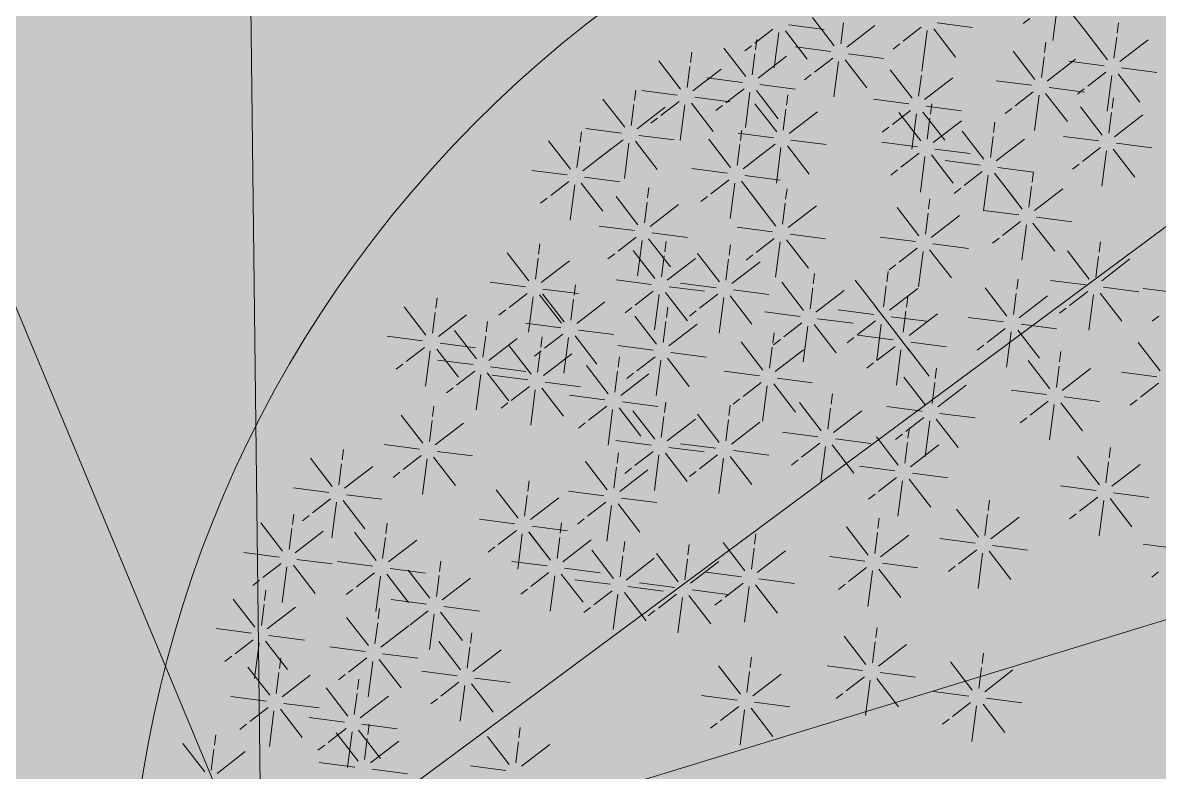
# Model space of a CAD drawing. Header units: metres. Extents: x -2858 to 512, y -1995 to 1252.
# Drawn here: x -521.929 to -520.308, y 420.931 to 422 of the extents above; entities that cross this region are included whole.
import ezdxf
from ezdxf.lldxf.tags import DXFTag

# ---------------------------------------------------------------- set-up
doc = ezdxf.new("R2010")
doc.units = ezdxf.units.M
doc.layers.add('Calque commun', color=7, linetype='Continuous')
doc.layers.add('Calque5', color=7, linetype='Continuous')
tags = doc.linetypes.add('HIDDEN2', pattern=[0.1875, 0.125, -0.0625]).pattern_tags.tags
tags[6:7] = [DXFTag(74, 4), DXFTag(75, 0), DXFTag(340, '0'), DXFTag(46, 1.0), DXFTag(50, 0.0), DXFTag(44, 0.0), DXFTag(45, 0.0)]
tags[4:5] = [DXFTag(74, 4), DXFTag(75, 0), DXFTag(340, '0'), DXFTag(46, 1.0), DXFTag(50, 0.0), DXFTag(44, 0.0), DXFTag(45, 0.0)]
tags = doc.linetypes.add('HIDDENX2', pattern=[0.75, 0.5, -0.25]).pattern_tags.tags
tags[6:7] = [DXFTag(74, 4), DXFTag(75, 0), DXFTag(340, '0'), DXFTag(46, 1.0), DXFTag(50, 0.0), DXFTag(44, 0.0), DXFTag(45, 0.0)]
tags[4:5] = [DXFTag(74, 4), DXFTag(75, 0), DXFTag(340, '0'), DXFTag(46, 1.0), DXFTag(50, 0.0), DXFTag(44, 0.0), DXFTag(45, 0.0)]

# ---------------------------------------------------------------- blocks, each defined once
blk = doc.blocks.new('geometrebondepartleger')
at = {"layer": 'Calque5', "color": 30, "linetype": 'Continuous', "lineweight": 9, "true_color": 0xff7f00}
blk.add_trace([(60.0219, 76.4824, 79), (130.1549, 64.2531, 79), (60.015, 76.443, 79), (130.1481, 64.2137, 79)], dxfattribs=at)
blk = doc.blocks.new('_13')
at = {"layer": 'Calque commun', "color": 82, "linetype": 'Continuous', "lineweight": 9}
for p, q in [((-0.4545, -0.5591, 2398.4041), (-0.4185, -0.6116, 2398.4041)), ((-0.4003, -0.5579, 2398.4041), (-0.3854, -0.5607, 2398.4041)), ((-0.0635, -0.5838, 2398.4041), (-0.0275, -0.6362, 2398.4041)), ((-0.0041, -0.5712, 2398.4041), (-0.0157, -0.6337, 2398.4041)), ((-0.0056, -0.6403, 2398.4041), (0.0469, -0.6042, 2398.4041)), ((-0.4283, -0.6469, 2398.4041), (-0.4399, -0.7094, 2398.4041)), ((-0.0966, -0.6347, 2398.4041), (-0.0341, -0.6463, 2398.4041)), ((-0.4876, -0.6594, 2398.4041), (-0.4517, -0.7119, 2398.4041)), ((-0.0626, -0.6794, 2398.4041), (-0.0316, -0.6581, 2398.4041)), ((-0.0215, -0.6647, 2398.4041), (-0.0331, -0.7272, 2398.4041)), ((-0.0097, -0.6622, 2398.4041), (0.0263, -0.7146, 2398.4041)), ((-0.0031, -0.6521, 2398.4041), (0.0371, -0.6596, 2398.4041)), ((0.0446, -0.6609, 2398.4041), (0.0594, -0.6637, 2398.4041)), ((-0.4298, -0.7159, 2398.4041), (-0.3773, -0.6799, 2398.4041)), ((-0.084, -0.6941, 2398.4041), (-0.0687, -0.6836, 2398.4041)), ((-0.5208, -0.7103, 2398.4041), (-0.4582, -0.722, 2398.4041)), ((-0.4273, -0.7277, 2398.4041), (-0.3871, -0.7352, 2398.4041)), ((-0.4868, -0.7551, 2398.4041), (-0.4557, -0.7337, 2398.4041)), ((-0.4456, -0.7403, 2398.4041), (-0.4573, -0.8028, 2398.4041)), ((-0.4338, -0.7378, 2398.4041), (-0.3979, -0.7903, 2398.4041)), ((-0.3796, -0.7366, 2398.4041), (-0.3648, -0.7394, 2398.4041)), ((-0.2145, -0.7449, 2398.4041), (-0.2261, -0.8074, 2398.4041)), ((0.0882, -0.7429, 2398.4041), (0.0765, -0.8055, 2398.4041)), ((-0.5081, -0.7697, 2398.4041), (-0.4929, -0.7592, 2398.4041)), ((-0.2739, -0.7575, 2398.4041), (-0.2379, -0.8099, 2398.4041)), ((0.0288, -0.7555, 2398.4041), (0.0648, -0.808, 2398.4041)), ((-0.6507, -0.7824, 2398.4041), (-0.6105, -0.7899, 2398.4041)), ((-0.216, -0.814, 2398.4041), (-0.1635, -0.778, 2398.4041)), ((0.0866, -0.812, 2398.4041), (0.1392, -0.776, 2398.4041)), ((-0.6691, -0.795, 2398.4041), (-0.6807, -0.8576, 2398.4041)), ((-0.6573, -0.7925, 2398.4041), (-0.6213, -0.845, 2398.4041)), ((-0.6031, -0.7913, 2398.4041), (-0.5882, -0.7941, 2398.4041)), ((-0.307, -0.8084, 2398.4041), (-0.2445, -0.82, 2398.4041)), ((-0.0043, -0.8064, 2398.4041), (0.0582, -0.8181, 2398.4041)), ((-0.4969, -0.8267, 2398.4041), (-0.5085, -0.8892, 2398.4041)), ((-0.2135, -0.8258, 2398.4041), (-0.1733, -0.8333, 2398.4041)), ((0.0296, -0.8512, 2398.4041), (0.0607, -0.8298, 2398.4041)), ((0.0891, -0.8238, 2398.4041), (0.1294, -0.8313, 2398.4041)), ((-0.5562, -0.8393, 2398.4041), (-0.5203, -0.8917, 2398.4041)), ((-0.273, -0.8531, 2398.4041), (-0.242, -0.8318, 2398.4041)), ((-0.2319, -0.8384, 2398.4041), (-0.2435, -0.9009, 2398.4041)), ((-0.2201, -0.8359, 2398.4041), (-0.1841, -0.8883, 2398.4041)), ((-0.1659, -0.8346, 2398.4041), (-0.151, -0.8374, 2398.4041)), ((0.0708, -0.8364, 2398.4041), (0.0591, -0.8989, 2398.4041)), ((0.0826, -0.8339, 2398.4041), (0.1185, -0.8863, 2398.4041)), ((0.1368, -0.8327, 2398.4041), (0.1516, -0.8354, 2398.4041)), ((-0.7946, -0.8633, 2398.4041), (-0.7587, -0.9157, 2398.4041)), ((-0.7404, -0.8621, 2398.4041), (-0.7256, -0.8648, 2398.4041)), ((-0.4984, -0.8958, 2398.4041), (-0.4459, -0.8597, 2398.4041)), ((-0.2944, -0.8678, 2398.4041), (-0.2791, -0.8573, 2398.4041)), ((-0.0597, -0.87, 2398.4041), (-0.0713, -0.9325, 2398.4041)), ((0.0082, -0.8658, 2398.4041), (0.0235, -0.8553, 2398.4041)), ((-0.5894, -0.8902, 2398.4041), (-0.5268, -0.9018, 2398.4041)), ((-0.1191, -0.8826, 2398.4041), (-0.0831, -0.935, 2398.4041)), ((0.2176, -0.8869, 2398.4041), (0.2535, -0.9394, 2398.4041)), ((0.2769, -0.8744, 2398.4041), (0.2653, -0.9369, 2398.4041)), ((-0.6895, -0.9049, 2398.4041), (-0.7011, -0.9674, 2398.4041)), ((-0.4959, -0.9075, 2398.4041), (-0.4557, -0.915, 2398.4041)), ((-0.0612, -0.9391, 2398.4041), (-0.0087, -0.9031, 2398.4041)), ((0.2754, -0.9435, 2398.4041), (0.3279, -0.9074, 2398.4041)), ((-0.7489, -0.9174, 2398.4041), (-0.7129, -0.9699, 2398.4041)), ((-0.5554, -0.9349, 2398.4041), (-0.5244, -0.9136, 2398.4041)), ((-0.5143, -0.9201, 2398.4041), (-0.5259, -0.9827, 2398.4041)), ((-0.5025, -0.9176, 2398.4041), (-0.4665, -0.9701, 2398.4041)), ((-0.4482, -0.9164, 2398.4041), (-0.4334, -0.9192, 2398.4041)), ((-0.691, -0.974, 2398.4041), (-0.6385, -0.9379, 2398.4041)), ((-0.5768, -0.9496, 2398.4041), (-0.5615, -0.9391, 2398.4041)), ((-0.2746, -0.95, 2398.4041), (-0.2386, -1.0024, 2398.4041)), ((-0.2151, -0.9374, 2398.4041), (-0.2268, -0.9999, 2398.4041)), ((-0.1522, -0.9335, 2398.4041), (-0.0897, -0.9451, 2398.4041)), ((-0.0587, -0.9509, 2398.4041), (-0.0185, -0.9584, 2398.4041)), ((0.1844, -0.9378, 2398.4041), (0.247, -0.9495, 2398.4041)), ((-0.782, -0.9683, 2398.4041), (-0.7195, -0.98, 2398.4041)), ((-0.5423, -0.9703, 2398.4041), (-0.554, -1.0328, 2398.4041)), ((-0.3271, -0.9723, 2398.4041), (-0.3387, -1.0348, 2398.4041)), ((-0.2167, -1.0065, 2398.4041), (-0.1642, -0.9704, 2398.4041)), ((-0.1182, -0.9782, 2398.4041), (-0.0872, -0.9569, 2398.4041)), ((-0.0771, -0.9635, 2398.4041), (-0.0887, -1.026, 2398.4041)), ((-0.0653, -0.961, 2398.4041), (-0.0293, -1.0134, 2398.4041)), ((-0.011, -0.9597, 2398.4041), (0.0038, -0.9625, 2398.4041)), ((0.2184, -0.9826, 2398.4041), (0.2495, -0.9613, 2398.4041)), ((0.2596, -0.9678, 2398.4041), (0.2479, -1.0303, 2398.4041)), ((0.2714, -0.9653, 2398.4041), (0.3073, -1.0178, 2398.4041)), ((0.2779, -0.9552, 2398.4041), (0.3181, -0.9627, 2398.4041)), ((0.3256, -0.9641, 2398.4041), (0.3404, -0.9669, 2398.4041)), ((-0.748, -1.0131, 2398.4041), (-0.717, -0.9918, 2398.4041)), ((-0.6885, -0.9857, 2398.4041), (-0.6483, -0.9932, 2398.4041)), ((-0.6017, -0.9828, 2398.4041), (-0.5657, -1.0353, 2398.4041)), ((-0.3865, -0.9849, 2398.4041), (-0.3505, -1.0373, 2398.4041)), ((-0.1396, -0.9929, 2398.4041), (-0.1243, -0.9824, 2398.4041)), ((0.1971, -0.9972, 2398.4041), (0.2123, -0.9867, 2398.4041)), ((-0.7069, -0.9983, 2398.4041), (-0.7185, -1.0608, 2398.4041)), ((-0.6951, -0.9958, 2398.4041), (-0.6591, -1.0483, 2398.4041)), ((-0.6409, -0.9946, 2398.4041), (-0.626, -0.9974, 2398.4041)), ((-0.5439, -1.0394, 2398.4041), (-0.4913, -1.0033, 2398.4041)), ((-0.3286, -1.0414, 2398.4041), (-0.2761, -1.0053, 2398.4041)), ((-0.3076, -1.0009, 2398.4041), (-0.2451, -1.0125, 2398.4041)), ((-0.7694, -1.0277, 2398.4041), (-0.7541, -1.0173, 2398.4041)), ((-0.2737, -1.0456, 2398.4041), (-0.2426, -1.0243, 2398.4041)), ((-0.2325, -1.0308, 2398.4041), (-0.2442, -1.0934, 2398.4041)), ((-0.2208, -1.0283, 2398.4041), (-0.1848, -1.0808, 2398.4041)), ((-0.2142, -1.0182, 2398.4041), (-0.174, -1.0257, 2398.4041)), ((-0.1665, -1.0271, 2398.4041), (-0.1517, -1.0299, 2398.4041)), ((0.0484, -1.0278, 2398.4041), (0.0844, -1.0802, 2398.4041)), ((0.1078, -1.0152, 2398.4041), (0.0962, -1.0777, 2398.4041)), ((-0.6348, -1.0337, 2398.4041), (-0.5723, -1.0454, 2398.4041)), ((-0.5414, -1.0511, 2398.4041), (-0.5011, -1.0586, 2398.4041)), ((-0.4196, -1.0358, 2398.4041), (-0.3571, -1.0474, 2398.4041)), ((-0.3261, -1.0532, 2398.4041), (-0.2859, -1.0607, 2398.4041)), ((-0.2951, -1.0602, 2398.4041), (-0.2798, -1.0498, 2398.4041)), ((0.1063, -1.0843, 2398.4041), (0.1588, -1.0482, 2398.4041)), ((-0.9557, -1.0716, 2398.4041), (-0.9197, -1.124, 2398.4041)), ((-0.8963, -1.059, 2398.4041), (-0.9079, -1.1215, 2398.4041)), ((-0.6009, -1.0785, 2398.4041), (-0.5698, -1.0572, 2398.4041)), ((-0.5597, -1.0637, 2398.4041), (-0.5714, -1.1262, 2398.4041)), ((-0.5479, -1.0612, 2398.4041), (-0.5119, -1.1137, 2398.4041)), ((-0.4937, -1.06, 2398.4041), (-0.4789, -1.0628, 2398.4041)), ((-0.3857, -1.0805, 2398.4041), (-0.3546, -1.0592, 2398.4041)), ((-0.3445, -1.0658, 2398.4041), (-0.3561, -1.1283, 2398.4041)), ((-0.3327, -1.0633, 2398.4041), (-0.2967, -1.1157, 2398.4041)), ((-0.2785, -1.062, 2398.4041), (-0.2636, -1.0648, 2398.4041)), ((-0.8978, -1.1281, 2398.4041), (-0.8453, -1.092, 2398.4041)), ((-0.7622, -1.0898, 2398.4041), (-0.7262, -1.1423, 2398.4041)), ((-0.7028, -1.0772, 2398.4041), (-0.7144, -1.1398, 2398.4041)), ((-0.6222, -1.0931, 2398.4041), (-0.607, -1.0826, 2398.4041)), ((-0.407, -1.0952, 2398.4041), (-0.3917, -1.0847, 2398.4041)), ((-0.2285, -1.0928, 2398.4041), (-0.1925, -1.1453, 2398.4041)), ((-0.1691, -1.0803, 2398.4041), (-0.1807, -1.1428, 2398.4041)), ((0.0153, -1.0787, 2398.4041), (0.0778, -1.0903, 2398.4041)), ((0.2015, -1.0909, 2398.4041), (0.1899, -1.1535, 2398.4041)), ((-0.7043, -1.1463, 2398.4041), (-0.6518, -1.1103, 2398.4041)), ((-0.4469, -1.1079, 2398.4041), (-0.4109, -1.1604, 2398.4041)), ((-0.3875, -1.0954, 2398.4041), (-0.3991, -1.1579, 2398.4041)), ((-0.1706, -1.1493, 2398.4041), (-0.1181, -1.1133, 2398.4041)), ((0.0493, -1.1234, 2398.4041), (0.0803, -1.1021, 2398.4041)), ((0.0904, -1.1087, 2398.4041), (0.0788, -1.1712, 2398.4041)), ((0.1022, -1.1062, 2398.4041), (0.1382, -1.1586, 2398.4041)), ((0.1088, -1.0961, 2398.4041), (0.149, -1.1036, 2398.4041)), ((0.1421, -1.1035, 2398.4041), (0.1781, -1.1559, 2398.4041)), ((0.1564, -1.1049, 2398.4041), (0.1713, -1.1077, 2398.4041)), ((-0.9888, -1.1225, 2398.4041), (-0.9262, -1.1341, 2398.4041)), ((-0.389, -1.1645, 2398.4041), (-0.3365, -1.1284, 2398.4041)), ((0.0279, -1.1381, 2398.4041), (0.0432, -1.1276, 2398.4041)), ((0.2, -1.16, 2398.4041), (0.2525, -1.124, 2398.4041)), ((-1.0617, -1.1541, 2398.4041), (-1.0258, -1.2066, 2398.4041)), ((-1.0023, -1.1416, 2398.4041), (-1.014, -1.2041, 2398.4041)), ((-0.9548, -1.1672, 2398.4041), (-0.9238, -1.1459, 2398.4041)), ((-0.9137, -1.1524, 2398.4041), (-0.9253, -1.215, 2398.4041)), ((-0.9019, -1.1499, 2398.4041), (-0.8659, -1.2024, 2398.4041)), ((-0.8953, -1.1399, 2398.4041), (-0.8551, -1.1473, 2398.4041)), ((-0.8477, -1.1487, 2398.4041), (-0.8328, -1.1515, 2398.4041)), ((-0.7953, -1.1407, 2398.4041), (-0.7328, -1.1524, 2398.4041)), ((-0.398, -1.1517, 2398.4041), (-0.4096, -1.2142, 2398.4041)), ((-0.2616, -1.1437, 2398.4041), (-0.1991, -1.1554, 2398.4041)), ((0.109, -1.1544, 2398.4041), (0.1715, -1.166, 2398.4041)), ((-1.0039, -1.2106, 2398.4041), (-0.9514, -1.1746, 2398.4041)), ((-0.9762, -1.1819, 2398.4041), (-0.9609, -1.1714, 2398.4041)), ((-0.7614, -1.1854, 2398.4041), (-0.7303, -1.1641, 2398.4041)), ((-0.7202, -1.1707, 2398.4041), (-0.7318, -1.2332, 2398.4041)), ((-0.7084, -1.1682, 2398.4041), (-0.6725, -1.2206, 2398.4041)), ((-0.7019, -1.1581, 2398.4041), (-0.6617, -1.1656, 2398.4041)), ((-0.6542, -1.167, 2398.4041), (-0.6393, -1.1697, 2398.4041)), ((-0.48, -1.1588, 2398.4041), (-0.4175, -1.1705, 2398.4041)), ((-0.4574, -1.1643, 2398.4041), (-0.4214, -1.2167, 2398.4041)), ((-0.2276, -1.1885, 2398.4041), (-0.1966, -1.1672, 2398.4041)), ((-0.1865, -1.1737, 2398.4041), (-0.1981, -1.2362, 2398.4041)), ((-0.1747, -1.1712, 2398.4041), (-0.1387, -1.2236, 2398.4041)), ((-0.1682, -1.1611, 2398.4041), (-0.1279, -1.1686, 2398.4041)), ((-0.1205, -1.17, 2398.4041), (-0.1056, -1.1728, 2398.4041)), ((0.2025, -1.1718, 2398.4041), (0.2427, -1.1793, 2398.4041)), ((0.553, -1.161, 2398.4041), (0.6155, -1.1726, 2398.4041)), ((-0.7827, -1.2001, 2398.4041), (-0.7675, -1.1896, 2398.4041)), ((-0.7233, -1.1875, 2398.4041), (-0.735, -1.25, 2398.4041)), ((-0.5444, -1.1828, 2398.4041), (-0.556, -1.2453, 2398.4041)), ((-0.446, -1.2036, 2398.4041), (-0.415, -1.1823, 2398.4041)), ((-0.4049, -1.1888, 2398.4041), (-0.4165, -1.2513, 2398.4041)), ((-0.3995, -1.2208, 2398.4041), (-0.347, -1.1847, 2398.4041)), ((-0.3931, -1.1863, 2398.4041), (-0.3571, -1.2388, 2398.4041)), ((-0.3865, -1.1762, 2398.4041), (-0.3463, -1.1837, 2398.4041)), ((-0.3389, -1.1851, 2398.4041), (-0.324, -1.1879, 2398.4041)), ((-0.249, -1.2031, 2398.4041), (-0.2337, -1.1926, 2398.4041)), ((0.143, -1.1991, 2398.4041), (0.174, -1.1778, 2398.4041)), ((0.1841, -1.1844, 2398.4041), (0.1725, -1.2469, 2398.4041)), ((0.1959, -1.1819, 2398.4041), (0.2319, -1.2343, 2398.4041)), ((0.2145, -1.193, 2398.4041), (0.2505, -1.2454, 2398.4041)), ((0.2501, -1.1807, 2398.4041), (0.265, -1.1834, 2398.4041)), ((0.2739, -1.1804, 2398.4041), (0.2623, -1.2429, 2398.4041)), ((0.587, -1.2057, 2398.4041), (0.618, -1.1844, 2398.4041)), ((0.6281, -1.191, 2398.4041), (0.6165, -1.2535, 2398.4041)), ((0.6399, -1.1885, 2398.4041), (0.6759, -1.2409, 2398.4041)), ((-1.0948, -1.205, 2398.4041), (-1.0323, -1.2167, 2398.4041)), ((-0.8901, -1.2147, 2398.4041), (-0.9017, -1.2772, 2398.4041)), ((-0.7827, -1.2, 2398.4041), (-0.7467, -1.2525, 2398.4041)), ((-0.6038, -1.1953, 2398.4041), (-0.5678, -1.2478, 2398.4041)), ((-0.4905, -1.2152, 2398.4041), (-0.428, -1.2268, 2398.4041)), ((-0.4674, -1.2182, 2398.4041), (-0.4521, -1.2077, 2398.4041)), ((-0.0918, -1.2146, 2398.4041), (-0.0558, -1.267, 2398.4041)), ((-0.0324, -1.202, 2398.4041), (-0.044, -1.2645, 2398.4041)), ((0.1216, -1.2138, 2398.4041), (0.1369, -1.2033, 2398.4041)), ((0.2724, -1.2495, 2398.4041), (0.3249, -1.2135, 2398.4041)), ((0.5656, -1.2204, 2398.4041), (0.5809, -1.2099, 2398.4041)), ((-1.0609, -1.2498, 2398.4041), (-1.0298, -1.2285, 2398.4041)), ((-1.0197, -1.235, 2398.4041), (-1.0314, -1.2975, 2398.4041)), ((-1.008, -1.2325, 2398.4041), (-0.972, -1.285, 2398.4041)), ((-1.0014, -1.2224, 2398.4041), (-0.9612, -1.2299, 2398.4041)), ((-0.9537, -1.2313, 2398.4041), (-0.9389, -1.2341, 2398.4041)), ((-0.9495, -1.2273, 2398.4041), (-0.9135, -1.2797, 2398.4041)), ((-0.7249, -1.2565, 2398.4041), (-0.6723, -1.2205, 2398.4041)), ((-0.5459, -1.2518, 2398.4041), (-0.4934, -1.2158, 2398.4041)), ((-0.397, -1.2326, 2398.4041), (-0.3568, -1.2401, 2398.4041)), ((-0.1806, -1.2302, 2398.4041), (-0.1922, -1.2927, 2398.4041)), ((-0.0339, -1.2711, 2398.4041), (0.0186, -1.235, 2398.4041)), ((-1.0823, -1.2644, 2398.4041), (-1.067, -1.2539, 2398.4041)), ((-0.8916, -1.2838, 2398.4041), (-0.8391, -1.2477, 2398.4041)), ((-0.8158, -1.2509, 2398.4041), (-0.7533, -1.2626, 2398.4041)), ((-0.6369, -1.2462, 2398.4041), (-0.5743, -1.2579, 2398.4041)), ((-0.4565, -1.2599, 2398.4041), (-0.4255, -1.2386, 2398.4041)), ((-0.4154, -1.2452, 2398.4041), (-0.427, -1.3077, 2398.4041)), ((-0.4036, -1.2427, 2398.4041), (-0.3676, -1.2951, 2398.4041)), ((-0.3494, -1.2414, 2398.4041), (-0.3345, -1.2442, 2398.4041)), ((-0.3079, -1.247, 2398.4041), (-0.3195, -1.3095, 2398.4041)), ((-0.24, -1.2427, 2398.4041), (-0.204, -1.2952, 2398.4041)), ((0.1814, -1.2439, 2398.4041), (0.2439, -1.2555, 2398.4041)), ((-0.7819, -1.2957, 2398.4041), (-0.7508, -1.2744, 2398.4041)), ((-0.7224, -1.2683, 2398.4041), (-0.6822, -1.2758, 2398.4041)), ((-0.6029, -1.291, 2398.4041), (-0.5718, -1.2696, 2398.4041)), ((-0.5617, -1.2762, 2398.4041), (-0.5734, -1.3387, 2398.4041)), ((-0.55, -1.2737, 2398.4041), (-0.514, -1.3261, 2398.4041)), ((-0.5434, -1.2636, 2398.4041), (-0.5032, -1.2711, 2398.4041)), ((-0.4957, -1.2725, 2398.4041), (-0.4809, -1.2752, 2398.4041)), ((-0.4779, -1.2746, 2398.4041), (-0.4626, -1.2641, 2398.4041)), ((-0.3673, -1.2596, 2398.4041), (-0.3313, -1.312, 2398.4041)), ((-0.1821, -1.2992, 2398.4041), (-0.1296, -1.2632, 2398.4041)), ((-0.1249, -1.2655, 2398.4041), (-0.0624, -1.2771, 2398.4041)), ((0.2154, -1.2886, 2398.4041), (0.2464, -1.2673, 2398.4041)), ((0.2565, -1.2739, 2398.4041), (0.2449, -1.3364, 2398.4041)), ((0.2683, -1.2714, 2398.4041), (0.3043, -1.3238, 2398.4041)), ((0.2749, -1.2613, 2398.4041), (0.3151, -1.2688, 2398.4041)), ((0.3225, -1.2702, 2398.4041), (0.3374, -1.2729, 2398.4041)), ((0.5774, -1.2749, 2398.4041), (0.5657, -1.3374, 2398.4041)), ((-0.9826, -1.2782, 2398.4041), (-0.9201, -1.2898, 2398.4041)), ((-0.8891, -1.2956, 2398.4041), (-0.8489, -1.3031, 2398.4041)), ((-0.7407, -1.2809, 2398.4041), (-0.7523, -1.3434, 2398.4041)), ((-0.7289, -1.2784, 2398.4041), (-0.693, -1.3309, 2398.4041)), ((-0.6727, -1.2932, 2398.4041), (-0.6843, -1.3557, 2398.4041)), ((-0.6747, -1.2772, 2398.4041), (-0.6599, -1.28, 2398.4041)), ((-0.6243, -1.3056, 2398.4041), (-0.609, -1.2951, 2398.4041)), ((-0.3094, -1.3161, 2398.4041), (-0.2569, -1.2801, 2398.4041)), ((-0.2731, -1.2936, 2398.4041), (-0.2106, -1.3053, 2398.4041)), ((-0.0909, -1.3102, 2398.4041), (-0.0599, -1.2889, 2398.4041)), ((-0.0498, -1.2954, 2398.4041), (-0.0614, -1.358, 2398.4041)), ((-0.038, -1.293, 2398.4041), (-0.002, -1.3454, 2398.4041)), ((-0.0314, -1.2829, 2398.4041), (0.0088, -1.2903, 2398.4041)), ((0.0162, -1.2917, 2398.4041), (0.0311, -1.2945, 2398.4041)), ((0.04, -1.2915, 2398.4041), (0.0284, -1.354, 2398.4041)), ((0.1637, -1.2942, 2398.4041), (0.152, -1.3567, 2398.4041)), ((0.194, -1.3033, 2398.4041), (0.2093, -1.2928, 2398.4041)), ((0.3245, -1.2861, 2398.4041), (0.3129, -1.3487, 2398.4041)), ((0.518, -1.2875, 2398.4041), (0.554, -1.3399, 2398.4041)), ((-1.0314, -1.2975, 2398.4041), (-1.043, -1.3601, 2398.4041)), ((-0.9486, -1.3229, 2398.4041), (-0.9176, -1.3016, 2398.4041)), ((-0.9075, -1.3082, 2398.4041), (-0.9191, -1.3707, 2398.4041)), ((-0.8957, -1.3057, 2398.4041), (-0.8597, -1.3581, 2398.4041)), ((-0.8415, -1.3045, 2398.4041), (-0.8266, -1.3072, 2398.4041)), ((-0.8033, -1.3103, 2398.4041), (-0.788, -1.2998, 2398.4041)), ((-0.7321, -1.3058, 2398.4041), (-0.6961, -1.3582, 2398.4041)), ((-0.4004, -1.3105, 2398.4041), (-0.3379, -1.3221, 2398.4041)), ((-0.1796, -1.311, 2398.4041), (-0.1394, -1.3185, 2398.4041)), ((-0.1123, -1.3249, 2398.4041), (-0.097, -1.3144, 2398.4041)), ((-0.0194, -1.3041, 2398.4041), (0.0166, -1.3565, 2398.4041)), ((0.1043, -1.3068, 2398.4041), (0.1403, -1.3592, 2398.4041)), ((0.2651, -1.2987, 2398.4041), (0.3011, -1.3512, 2398.4041)), ((0.5758, -1.344, 2398.4041), (0.6284, -1.3079, 2398.4041)), ((0.7613, -1.315, 2398.4041), (0.7972, -1.3674, 2398.4041)), ((-1.0329, -1.3666, 2398.4041), (-0.9804, -1.3306, 2398.4041)), ((-0.97, -1.3376, 2398.4041), (-0.9547, -1.3271, 2398.4041)), ((-0.6742, -1.3623, 2398.4041), (-0.6217, -1.3262, 2398.4041)), ((-0.3665, -1.3552, 2398.4041), (-0.3354, -1.3339, 2398.4041)), ((-0.307, -1.3279, 2398.4041), (-0.2667, -1.3354, 2398.4041)), ((-0.2593, -1.3368, 2398.4041), (-0.2444, -1.3395, 2398.4041)), ((-0.2391, -1.3384, 2398.4041), (-0.2081, -1.3171, 2398.4041)), ((-0.198, -1.3236, 2398.4041), (-0.2096, -1.3861, 2398.4041)), ((-0.1862, -1.3211, 2398.4041), (-0.1502, -1.3736, 2398.4041)), ((-0.132, -1.3199, 2398.4041), (-0.1171, -1.3227, 2398.4041)), ((0.0385, -1.3606, 2398.4041), (0.091, -1.3245, 2398.4041)), ((0.1621, -1.3633, 2398.4041), (0.2147, -1.3273, 2398.4041)), ((0.323, -1.3552, 2398.4041), (0.3755, -1.3192, 2398.4041)), ((-0.7652, -1.3567, 2398.4041), (-0.7027, -1.3683, 2398.4041)), ((-0.7194, -1.3556, 2398.4041), (-0.731, -1.4181, 2398.4041)), ((-0.3253, -1.3405, 2398.4041), (-0.3369, -1.403, 2398.4041)), ((-0.3135, -1.338, 2398.4041), (-0.2776, -1.3904, 2398.4041)), ((-0.2605, -1.353, 2398.4041), (-0.2452, -1.3425, 2398.4041)), ((-0.0525, -1.355, 2398.4041), (0.01, -1.3666, 2398.4041)), ((0.232, -1.3496, 2398.4041), (0.2946, -1.3613, 2398.4041)), ((0.4849, -1.3384, 2398.4041), (0.5474, -1.35, 2398.4041)), ((0.5783, -1.3558, 2398.4041), (0.6186, -1.3633, 2398.4041)), ((-0.7788, -1.3682, 2398.4041), (-0.7428, -1.4206, 2398.4041)), ((-0.6718, -1.374, 2398.4041), (-0.6315, -1.3815, 2398.4041)), ((-0.3878, -1.3699, 2398.4041), (-0.3726, -1.3594, 2398.4041)), ((0.041, -1.3723, 2398.4041), (0.0812, -1.3798, 2398.4041)), ((0.0712, -1.3577, 2398.4041), (0.1337, -1.3693, 2398.4041)), ((0.1646, -1.3751, 2398.4041), (0.2049, -1.3826, 2398.4041)), ((0.266, -1.3943, 2398.4041), (0.2971, -1.373, 2398.4041)), ((0.3189, -1.3771, 2398.4041), (0.3549, -1.4295, 2398.4041)), ((0.3255, -1.367, 2398.4041), (0.3657, -1.3745, 2398.4041)), ((0.3732, -1.3759, 2398.4041), (0.388, -1.3786, 2398.4041)), ((0.5188, -1.3831, 2398.4041), (0.5499, -1.3618, 2398.4041)), ((0.56, -1.3684, 2398.4041), (0.5483, -1.4309, 2398.4041)), ((0.5717, -1.3659, 2398.4041), (0.6077, -1.4183, 2398.4041)), ((0.626, -1.3646, 2398.4041), (0.6408, -1.3674, 2398.4041)), ((0.7281, -1.3659, 2398.4041), (0.7906, -1.3775, 2398.4041)), ((0.773, -1.3696, 2398.4041), (0.7614, -1.4321, 2398.4041)), ((-0.9828, -1.3873, 2398.4041), (-0.9679, -1.39, 2398.4041)), ((-0.7313, -1.4014, 2398.4041), (-0.7002, -1.3801, 2398.4041)), ((-0.7209, -1.4247, 2398.4041), (-0.6684, -1.3886, 2398.4041)), ((-0.6901, -1.3866, 2398.4041), (-0.7017, -1.4492, 2398.4041)), ((-0.6783, -1.3841, 2398.4041), (-0.6423, -1.4366, 2398.4041)), ((-0.6241, -1.3829, 2398.4041), (-0.6092, -1.3857, 2398.4041)), ((-0.4467, -1.3969, 2398.4041), (-0.4108, -1.4493, 2398.4041)), ((-0.3874, -1.3843, 2398.4041), (-0.399, -1.4468, 2398.4041)), ((-0.246, -1.3928, 2398.4041), (-0.2576, -1.4554, 2398.4041)), ((-0.0186, -1.3997, 2398.4041), (0.0125, -1.3784, 2398.4041)), ((0.0226, -1.3849, 2398.4041), (0.011, -1.4475, 2398.4041)), ((0.0344, -1.3824, 2398.4041), (0.0704, -1.4349, 2398.4041)), ((0.0886, -1.3812, 2398.4041), (0.1035, -1.384, 2398.4041)), ((0.1051, -1.4024, 2398.4041), (0.1362, -1.3811, 2398.4041)), ((0.1463, -1.3877, 2398.4041), (0.1347, -1.4502, 2398.4041)), ((0.1581, -1.3852, 2398.4041), (0.1941, -1.4376, 2398.4041)), ((0.2123, -1.384, 2398.4041), (0.2272, -1.3867, 2398.4041)), ((0.2478, -1.3918, 2398.4041), (0.2838, -1.4442, 2398.4041)), ((0.3072, -1.3796, 2398.4041), (0.2955, -1.4421, 2398.4041)), ((0.3072, -1.3792, 2398.4041), (0.2956, -1.4417, 2398.4041)), ((0.4974, -1.3978, 2398.4041), (0.5127, -1.3873, 2398.4041)), ((0.7136, -1.3822, 2398.4041), (0.7496, -1.4346, 2398.4041)), ((0.7621, -1.4106, 2398.4041), (0.7932, -1.3893, 2398.4041)), ((0.8033, -1.3959, 2398.4041), (0.7916, -1.4584, 2398.4041)), ((0.815, -1.3934, 2398.4041), (0.851, -1.4458, 2398.4041)), ((-0.7526, -1.416, 2398.4041), (-0.7373, -1.4056, 2398.4041)), ((-0.3889, -1.4534, 2398.4041), (-0.3364, -1.4173, 2398.4041)), ((-0.3054, -1.4054, 2398.4041), (-0.2694, -1.4579, 2398.4041)), ((-0.1477, -1.4145, 2398.4041), (-0.1118, -1.4669, 2398.4041)), ((-0.0883, -1.4019, 2398.4041), (-0.1, -1.4644, 2398.4041)), ((-0.0399, -1.4144, 2398.4041), (-0.0246, -1.4039, 2398.4041)), ((0.0349, -1.4071, 2398.4041), (0.0233, -1.4696, 2398.4041)), ((0.0838, -1.4171, 2398.4041), (0.0991, -1.4066, 2398.4041)), ((0.2446, -1.409, 2398.4041), (0.2599, -1.3985, 2398.4041)), ((0.3057, -1.4483, 2398.4041), (0.3582, -1.4123, 2398.4041)), ((0.4594, -1.4134, 2398.4041), (0.4954, -1.4659, 2398.4041)), ((0.5188, -1.4008, 2398.4041), (0.5071, -1.4634, 2398.4041)), ((0.7407, -1.4253, 2398.4041), (0.756, -1.4148, 2398.4041)), ((0.7715, -1.4387, 2398.4041), (0.824, -1.4026, 2398.4041)), ((-0.8119, -1.4191, 2398.4041), (-0.7494, -1.4307, 2398.4041)), ((-0.7185, -1.4364, 2398.4041), (-0.6783, -1.4439, 2398.4041)), ((-0.2476, -1.4619, 2398.4041), (-0.195, -1.4259, 2398.4041)), ((-0.0899, -1.471, 2398.4041), (-0.0374, -1.4349, 2398.4041)), ((-0.0245, -1.4197, 2398.4041), (0.0115, -1.4721, 2398.4041)), ((0.5172, -1.4699, 2398.4041), (0.5698, -1.4339, 2398.4041)), ((0.6547, -1.4261, 2398.4041), (0.643, -1.4886, 2398.4041)), ((0.6805, -1.4331, 2398.4041), (0.743, -1.4447, 2398.4041)), ((-0.9022, -1.4528, 2398.4041), (-0.8662, -1.5052, 2398.4041)), ((-0.8427, -1.4402, 2398.4041), (-0.8544, -1.5027, 2398.4041)), ((-0.778, -1.4638, 2398.4041), (-0.7469, -1.4425, 2398.4041)), ((-0.7368, -1.449, 2398.4041), (-0.7484, -1.5116, 2398.4041)), ((-0.725, -1.4465, 2398.4041), (-0.6891, -1.499, 2398.4041)), ((-0.6708, -1.4453, 2398.4041), (-0.6559, -1.4481, 2398.4041)), ((-0.4799, -1.4478, 2398.4041), (-0.4174, -1.4594, 2398.4041)), ((-0.3385, -1.4563, 2398.4041), (-0.276, -1.4679, 2398.4041)), ((0.0334, -1.4762, 2398.4041), (0.0859, -1.4401, 2398.4041)), ((0.2147, -1.4427, 2398.4041), (0.2772, -1.4543, 2398.4041)), ((0.5953, -1.4387, 2398.4041), (0.6313, -1.4911, 2398.4041)), ((0.7144, -1.4778, 2398.4041), (0.7455, -1.4565, 2398.4041)), ((0.774, -1.4505, 2398.4041), (0.8142, -1.4579, 2398.4041)), ((-0.8443, -1.5093, 2398.4041), (-0.7918, -1.4733, 2398.4041)), ((-0.7993, -1.4784, 2398.4041), (-0.7841, -1.468, 2398.4041)), ((-0.4459, -1.4925, 2398.4041), (-0.4149, -1.4712, 2398.4041)), ((-0.4048, -1.4777, 2398.4041), (-0.4164, -1.5403, 2398.4041)), ((-0.393, -1.4752, 2398.4041), (-0.357, -1.5277, 2398.4041)), ((-0.3864, -1.4651, 2398.4041), (-0.3462, -1.4726, 2398.4041)), ((-0.3387, -1.474, 2398.4041), (-0.3239, -1.4768, 2398.4041)), ((-0.2451, -1.4737, 2398.4041), (-0.2048, -1.4812, 2398.4041)), ((-0.1808, -1.4654, 2398.4041), (-0.1183, -1.477, 2398.4041)), ((-0.0576, -1.4706, 2398.4041), (0.0049, -1.4822, 2398.4041)), ((0.2487, -1.4874, 2398.4041), (0.2797, -1.4661, 2398.4041)), ((0.2898, -1.4727, 2398.4041), (0.2782, -1.5352, 2398.4041)), ((0.3016, -1.4702, 2398.4041), (0.3376, -1.5226, 2398.4041)), ((0.3082, -1.4601, 2398.4041), (0.3484, -1.4676, 2398.4041)), ((0.3558, -1.4689, 2398.4041), (0.3707, -1.4717, 2398.4041)), ((0.4263, -1.4643, 2398.4041), (0.4888, -1.476, 2398.4041)), ((0.6531, -1.4952, 2398.4041), (0.7057, -1.4592, 2398.4041)), ((0.7556, -1.463, 2398.4041), (0.744, -1.5256, 2398.4041)), ((0.7674, -1.4605, 2398.4041), (0.8034, -1.513, 2398.4041)), ((0.8216, -1.4593, 2398.4041), (0.8365, -1.4621, 2398.4041)), ((-0.5134, -1.4951, 2398.4041), (-0.5251, -1.5576, 2398.4041)), ((-0.4673, -1.5071, 2398.4041), (-0.452, -1.4967, 2398.4041)), ((-0.3046, -1.5011, 2398.4041), (-0.2735, -1.4797, 2398.4041)), ((-0.2634, -1.4863, 2398.4041), (-0.275, -1.5488, 2398.4041)), ((-0.2516, -1.4838, 2398.4041), (-0.2156, -1.5362, 2398.4041)), ((-0.233, -1.4949, 2398.4041), (-0.197, -1.5473, 2398.4041)), ((-0.1974, -1.4826, 2398.4041), (-0.1825, -1.4853, 2398.4041)), ((-0.1736, -1.4823, 2398.4041), (-0.1852, -1.5449, 2398.4041)), ((-0.1469, -1.5101, 2398.4041), (-0.1158, -1.4888, 2398.4041)), ((-0.1057, -1.4954, 2398.4041), (-0.1174, -1.5579, 2398.4041)), ((-0.094, -1.4929, 2398.4041), (-0.058, -1.5453, 2398.4041)), ((-0.0874, -1.4828, 2398.4041), (-0.0471, -1.4903, 2398.4041)), ((-0.0397, -1.4916, 2398.4041), (-0.0249, -1.4944, 2398.4041)), ((-0.0237, -1.5153, 2398.4041), (0.0074, -1.494, 2398.4041)), ((0.0293, -1.4981, 2398.4041), (0.0652, -1.5505, 2398.4041)), ((0.0359, -1.488, 2398.4041), (0.0761, -1.4955, 2398.4041)), ((0.0835, -1.4968, 2398.4041), (0.0984, -1.4996, 2398.4041)), ((0.2273, -1.5021, 2398.4041), (0.2426, -1.4916, 2398.4041)), ((0.4602, -1.509, 2398.4041), (0.4913, -1.4877, 2398.4041)), ((0.5014, -1.4943, 2398.4041), (0.4897, -1.5568, 2398.4041)), ((0.5132, -1.4918, 2398.4041), (0.5492, -1.5442, 2398.4041)), ((0.5197, -1.4817, 2398.4041), (0.56, -1.4892, 2398.4041)), ((0.5622, -1.4896, 2398.4041), (0.6247, -1.5012, 2398.4041)), ((0.5674, -1.4906, 2398.4041), (0.5822, -1.4933, 2398.4041)), ((0.6931, -1.4925, 2398.4041), (0.7084, -1.482, 2398.4041)), ((0.8381, -1.4983, 2398.4041), (0.8265, -1.5608, 2398.4041)), ((-0.5728, -1.5077, 2398.4041), (-0.5369, -1.5601, 2398.4041)), ((-0.4115, -1.5141, 2398.4041), (-0.4232, -1.5766, 2398.4041)), ((-0.3259, -1.5157, 2398.4041), (-0.3106, -1.5052, 2398.4041)), ((-0.1751, -1.5514, 2398.4041), (-0.1226, -1.5154, 2398.4041)), ((-0.1683, -1.5248, 2398.4041), (-0.153, -1.5143, 2398.4041)), ((0.0175, -1.5006, 2398.4041), (0.0059, -1.5631, 2398.4041)), ((0.4389, -1.5237, 2398.4041), (0.4542, -1.5132, 2398.4041)), ((0.5323, -1.5174, 2398.4041), (0.5206, -1.5799, 2398.4041)), ((0.5961, -1.5343, 2398.4041), (0.6272, -1.513, 2398.4041)), ((0.6491, -1.5171, 2398.4041), (0.6851, -1.5695, 2398.4041)), ((0.6556, -1.507, 2398.4041), (0.6959, -1.5145, 2398.4041)), ((0.7033, -1.5159, 2398.4041), (0.7182, -1.5186, 2398.4041)), ((0.7787, -1.5108, 2398.4041), (0.8147, -1.5633, 2398.4041)), ((-0.8418, -1.5211, 2398.4041), (-0.8016, -1.5286, 2398.4041)), ((-0.7941, -1.5299, 2398.4041), (-0.7793, -1.5327, 2398.4041)), ((-0.7559, -1.5338, 2398.4041), (-0.7199, -1.5862, 2398.4041)), ((-0.6965, -1.5212, 2398.4041), (-0.7081, -1.5837, 2398.4041)), ((-0.515, -1.5642, 2398.4041), (-0.4624, -1.5282, 2398.4041)), ((-0.4709, -1.5267, 2398.4041), (-0.4349, -1.5791, 2398.4041)), ((-0.045, -1.53, 2398.4041), (-0.0298, -1.5195, 2398.4041)), ((0.1004, -1.5333, 2398.4041), (0.0888, -1.5958, 2398.4041)), ((0.4728, -1.53, 2398.4041), (0.5088, -1.5824, 2398.4041)), ((0.5748, -1.549, 2398.4041), (0.5901, -1.5385, 2398.4041)), ((0.6373, -1.5196, 2398.4041), (0.6257, -1.5821, 2398.4041)), ((0.8366, -1.5674, 2398.4041), (0.8891, -1.5313, 2398.4041)), ((-0.698, -1.5903, 2398.4041), (-0.6455, -1.5543, 2398.4041)), ((-0.6059, -1.5586, 2398.4041), (-0.5434, -1.5702, 2398.4041)), ((-0.4131, -1.5832, 2398.4041), (-0.3605, -1.5471, 2398.4041)), ((-0.2661, -1.5458, 2398.4041), (-0.2036, -1.5574, 2398.4041)), ((-0.0083, -1.5511, 2398.4041), (-0.02, -1.6136, 2398.4041)), ((0.041, -1.5459, 2398.4041), (0.077, -1.5983, 2398.4041)), ((0.5307, -1.5865, 2398.4041), (0.5833, -1.5504, 2398.4041)), ((0.9246, -1.557, 2398.4041), (0.9871, -1.5687, 2398.4041)), ((-0.5125, -1.576, 2398.4041), (-0.4723, -1.5835, 2398.4041)), ((-0.504, -1.5776, 2398.4041), (-0.4415, -1.5892, 2398.4041)), ((-0.2249, -1.5691, 2398.4041), (-0.2365, -1.6316, 2398.4041)), ((-0.2321, -1.5905, 2398.4041), (-0.2011, -1.5692, 2398.4041)), ((-0.191, -1.5758, 2398.4041), (-0.2026, -1.6383, 2398.4041)), ((-0.1792, -1.5733, 2398.4041), (-0.1432, -1.6257, 2398.4041)), ((-0.1726, -1.5632, 2398.4041), (-0.1324, -1.5707, 2398.4041)), ((-0.125, -1.5721, 2398.4041), (-0.1101, -1.5748, 2398.4041)), ((-0.0677, -1.5637, 2398.4041), (-0.0317, -1.6161, 2398.4041)), ((0.0989, -1.6024, 2398.4041), (0.1514, -1.5664, 2398.4041)), ((0.7456, -1.5617, 2398.4041), (0.8081, -1.5734, 2398.4041)), ((0.8391, -1.5791, 2398.4041), (0.8793, -1.5866, 2398.4041)), ((-0.7889, -1.5847, 2398.4041), (-0.7264, -1.5963, 2398.4041)), ((-0.572, -1.6033, 2398.4041), (-0.5409, -1.582, 2398.4041)), ((-0.5308, -1.5886, 2398.4041), (-0.5424, -1.6511, 2398.4041)), ((-0.519, -1.5861, 2398.4041), (-0.4831, -1.6385, 2398.4041)), ((-0.4648, -1.5849, 2398.4041), (-0.45, -1.5876, 2398.4041)), ((-0.4106, -1.595, 2398.4041), (-0.3703, -1.6024, 2398.4041)), ((-0.2843, -1.5817, 2398.4041), (-0.2483, -1.6341, 2398.4041)), ((-0.2535, -1.6052, 2398.4041), (-0.2383, -1.5947, 2398.4041)), ((-0.0099, -1.6202, 2398.4041), (0.0427, -1.5841, 2398.4041)), ((0.0079, -1.5968, 2398.4041), (0.0705, -1.6084, 2398.4041)), ((0.321, -1.5947, 2398.4041), (0.3094, -1.6572, 2398.4041)), ((0.4398, -1.5809, 2398.4041), (0.5023, -1.5925, 2398.4041)), ((0.5332, -1.5983, 2398.4041), (0.5734, -1.6057, 2398.4041)), ((0.7655, -1.5988, 2398.4041), (0.7539, -1.6613, 2398.4041)), ((0.7795, -1.6065, 2398.4041), (0.8106, -1.5852, 2398.4041)), ((0.8207, -1.5917, 2398.4041), (0.8091, -1.6542, 2398.4041)), ((0.8325, -1.5892, 2398.4041), (0.8685, -1.6417, 2398.4041)), ((0.8867, -1.588, 2398.4041), (0.9016, -1.5908, 2398.4041)), ((0.9585, -1.6018, 2398.4041), (0.9896, -1.5805, 2398.4041)), ((0.9997, -1.587, 2398.4041), (0.988, -1.6495, 2398.4041)), ((-0.755, -1.6294, 2398.4041), (-0.7239, -1.6081, 2398.4041)), ((-0.7138, -1.6147, 2398.4041), (-0.7255, -1.6772, 2398.4041)), ((-0.7021, -1.6122, 2398.4041), (-0.6661, -1.6646, 2398.4041)), ((-0.6955, -1.6021, 2398.4041), (-0.6553, -1.6096, 2398.4041)), ((-0.6478, -1.611, 2398.4041), (-0.633, -1.6137, 2398.4041)), ((-0.6096, -1.6148, 2398.4041), (-0.5736, -1.6673, 2398.4041)), ((-0.5934, -1.618, 2398.4041), (-0.5781, -1.6075, 2398.4041)), ((-0.5502, -1.6022, 2398.4041), (-0.5618, -1.6648, 2398.4041)), ((-0.4701, -1.6223, 2398.4041), (-0.439, -1.601, 2398.4041)), ((-0.4289, -1.6076, 2398.4041), (-0.4406, -1.6701, 2398.4041)), ((-0.4171, -1.6051, 2398.4041), (-0.3811, -1.6575, 2398.4041)), ((-0.3629, -1.6038, 2398.4041), (-0.3481, -1.6066, 2398.4041)), ((-0.2264, -1.6382, 2398.4041), (-0.1739, -1.6021, 2398.4041)), ((-0.1008, -1.6146, 2398.4041), (-0.0383, -1.6262, 2398.4041)), ((0.0419, -1.6415, 2398.4041), (0.073, -1.6202, 2398.4041)), ((0.1014, -1.6142, 2398.4041), (0.1416, -1.6217, 2398.4041)), ((0.2616, -1.6072, 2398.4041), (0.2976, -1.6597, 2398.4041)), ((0.4737, -1.6256, 2398.4041), (0.5048, -1.6043, 2398.4041)), ((0.5149, -1.6108, 2398.4041), (0.5032, -1.6734, 2398.4041)), ((0.5266, -1.6083, 2398.4041), (0.5626, -1.6608, 2398.4041)), ((0.5809, -1.6071, 2398.4041), (0.5957, -1.6099, 2398.4041)), ((0.7061, -1.6114, 2398.4041), (0.7421, -1.6638, 2398.4041)), ((0.7582, -1.6211, 2398.4041), (0.7735, -1.6106, 2398.4041)), ((0.9372, -1.6164, 2398.4041), (0.9525, -1.6059, 2398.4041)), ((-0.6638, -1.6349, 2398.4041), (-0.6754, -1.6974, 2398.4041)), ((-0.5517, -1.6713, 2398.4041), (-0.4992, -1.6353, 2398.4041)), ((-0.4914, -1.637, 2398.4041), (-0.4761, -1.6265, 2398.4041)), ((-0.3174, -1.6326, 2398.4041), (-0.2549, -1.6442, 2398.4041)), ((-0.0669, -1.6593, 2398.4041), (-0.0358, -1.638, 2398.4041)), ((-0.0074, -1.632, 2398.4041), (0.0329, -1.6395, 2398.4041)), ((0.0403, -1.6408, 2398.4041), (0.0552, -1.6436, 2398.4041)), ((0.0831, -1.6268, 2398.4041), (0.0714, -1.6893, 2398.4041)), ((0.0857, -1.6366, 2398.4041), (0.1216, -1.689, 2398.4041)), ((0.0948, -1.6243, 2398.4041), (0.1308, -1.6767, 2398.4041)), ((0.1451, -1.624, 2398.4041), (0.1335, -1.6865, 2398.4041)), ((0.1491, -1.6231, 2398.4041), (0.1639, -1.6258, 2398.4041)), ((0.3195, -1.6637, 2398.4041), (0.372, -1.6277, 2398.4041)), ((0.4523, -1.6403, 2398.4041), (0.4676, -1.6298, 2398.4041)), ((0.764, -1.6679, 2398.4041), (0.8165, -1.6318, 2398.4041)), ((-0.7232, -1.6475, 2398.4041), (-0.6872, -1.6999, 2398.4041)), ((-0.2834, -1.6773, 2398.4041), (-0.2524, -1.656, 2398.4041)), ((-0.2305, -1.66, 2398.4041), (-0.1945, -1.7125, 2398.4041)), ((-0.2239, -1.65, 2398.4041), (-0.1837, -1.6574, 2398.4041)), ((-0.1763, -1.6588, 2398.4041), (-0.1614, -1.6616, 2398.4041)), ((-0.08, -1.6596, 2398.4041), (-0.044, -1.712, 2398.4041)), ((-0.0257, -1.6446, 2398.4041), (-0.0373, -1.7071, 2398.4041)), ((-0.0206, -1.647, 2398.4041), (-0.0322, -1.7095, 2398.4041)), ((-0.0139, -1.6421, 2398.4041), (0.0221, -1.6945, 2398.4041)), ((0.0205, -1.6562, 2398.4041), (0.0358, -1.6457, 2398.4041)), ((0.1435, -1.6931, 2398.4041), (0.1961, -1.6571, 2398.4041)), ((0.2285, -1.6581, 2398.4041), (0.291, -1.6698, 2398.4041)), ((0.6313, -1.6524, 2398.4041), (0.6197, -1.7149, 2398.4041)), ((-0.6653, -1.704, 2398.4041), (-0.6128, -1.6679, 2398.4041)), ((-0.6427, -1.6657, 2398.4041), (-0.5801, -1.6773, 2398.4041)), ((-0.4558, -1.6736, 2398.4041), (-0.4675, -1.7361, 2398.4041)), ((-0.3048, -1.692, 2398.4041), (-0.2896, -1.6815, 2398.4041)), ((-0.2423, -1.6625, 2398.4041), (-0.2539, -1.7251, 2398.4041)), ((-0.0882, -1.674, 2398.4041), (-0.0729, -1.6635, 2398.4041)), ((-0.0221, -1.7161, 2398.4041), (0.0304, -1.68, 2398.4041)), ((0.322, -1.6755, 2398.4041), (0.3622, -1.683, 2398.4041)), ((0.4269, -1.676, 2398.4041), (0.4629, -1.7284, 2398.4041)), ((0.4863, -1.6634, 2398.4041), (0.4747, -1.7259, 2398.4041)), ((0.5719, -1.665, 2398.4041), (0.6079, -1.7174, 2398.4041)), ((0.673, -1.6623, 2398.4041), (0.7355, -1.6739, 2398.4041)), ((0.7664, -1.6797, 2398.4041), (0.8067, -1.6871, 2398.4041)), ((-0.6087, -1.7104, 2398.4041), (-0.5776, -1.6891, 2398.4041)), ((-0.5675, -1.6957, 2398.4041), (-0.5792, -1.7582, 2398.4041)), ((-0.5558, -1.6932, 2398.4041), (-0.5198, -1.7456, 2398.4041)), ((-0.5492, -1.6831, 2398.4041), (-0.509, -1.6906, 2398.4041)), ((-0.5153, -1.6862, 2398.4041), (-0.4793, -1.7386, 2398.4041)), ((-0.5015, -1.692, 2398.4041), (-0.4867, -1.6947, 2398.4041)), ((0.0526, -1.6875, 2398.4041), (0.1151, -1.6991, 2398.4041)), ((0.2625, -1.7029, 2398.4041), (0.2935, -1.6815, 2398.4041)), ((0.3036, -1.6881, 2398.4041), (0.292, -1.7506, 2398.4041)), ((0.3154, -1.6856, 2398.4041), (0.3514, -1.738, 2398.4041)), ((0.3697, -1.6844, 2398.4041), (0.3845, -1.6871, 2398.4041)), ((0.4848, -1.7325, 2398.4041), (0.5373, -1.6965, 2398.4041)), ((0.6298, -1.7215, 2398.4041), (0.6823, -1.6854, 2398.4041)), ((0.7069, -1.707, 2398.4041), (0.738, -1.6857, 2398.4041)), ((0.7481, -1.6923, 2398.4041), (0.7365, -1.7548, 2398.4041)), ((0.7599, -1.6898, 2398.4041), (0.7959, -1.7422, 2398.4041)), ((0.8141, -1.6885, 2398.4041), (0.829, -1.6913, 2398.4041)), ((-0.6628, -1.7157, 2398.4041), (-0.6226, -1.7232, 2398.4041)), ((-0.6301, -1.7251, 2398.4041), (-0.6148, -1.7146, 2398.4041)), ((-0.4574, -1.7427, 2398.4041), (-0.4048, -1.7066, 2398.4041)), ((-0.3982, -1.7151, 2398.4041), (-0.3622, -1.7675, 2398.4041)), ((-0.3388, -1.7025, 2398.4041), (-0.3504, -1.765, 2398.4041)), ((-0.1131, -1.7105, 2398.4041), (-0.0506, -1.7221, 2398.4041)), ((0.0865, -1.7322, 2398.4041), (0.1176, -1.7109, 2398.4041)), ((0.1277, -1.7175, 2398.4041), (0.1161, -1.78, 2398.4041)), ((0.1395, -1.715, 2398.4041), (0.1754, -1.7674, 2398.4041)), ((0.146, -1.7049, 2398.4041), (0.1862, -1.7124, 2398.4041)), ((0.1736, -1.7193, 2398.4041), (0.162, -1.7818, 2398.4041)), ((0.1937, -1.7138, 2398.4041), (0.2086, -1.7165, 2398.4041)), ((0.2411, -1.7175, 2398.4041), (0.2564, -1.707, 2398.4041)), ((0.5388, -1.7159, 2398.4041), (0.6013, -1.7275, 2398.4041)), ((0.6856, -1.7217, 2398.4041), (0.7009, -1.7112, 2398.4041)), ((-0.6152, -1.7246, 2398.4041), (-0.6003, -1.7274, 2398.4041)), ((-0.5483, -1.7371, 2398.4041), (-0.4858, -1.7487, 2398.4041)), ((-0.3403, -1.7716, 2398.4041), (-0.2878, -1.7355, 2398.4041)), ((-0.2781, -1.7374, 2398.4041), (-0.2422, -1.7898, 2398.4041)), ((-0.2187, -1.7248, 2398.4041), (-0.2304, -1.7873, 2398.4041)), ((-0.0791, -1.7552, 2398.4041), (-0.0481, -1.7339, 2398.4041)), ((-0.038, -1.7404, 2398.4041), (-0.0496, -1.803, 2398.4041)), ((-0.0262, -1.738, 2398.4041), (0.0098, -1.7904, 2398.4041)), ((-0.0196, -1.7279, 2398.4041), (0.0206, -1.7353, 2398.4041)), ((0.028, -1.7367, 2398.4041), (0.0429, -1.7395, 2398.4041)), ((0.0652, -1.7469, 2398.4041), (0.0804, -1.7364, 2398.4041)), ((0.1143, -1.7318, 2398.4041), (0.1502, -1.7843, 2398.4041)), ((0.3938, -1.7269, 2398.4041), (0.4564, -1.7385, 2398.4041)), ((0.5728, -1.7606, 2398.4041), (0.6039, -1.7393, 2398.4041)), ((0.6323, -1.7333, 2398.4041), (0.6725, -1.7407, 2398.4041)), ((0.6799, -1.7421, 2398.4041), (0.6948, -1.7449, 2398.4041)), ((-0.5144, -1.7818, 2398.4041), (-0.4833, -1.7605, 2398.4041)), ((-0.4549, -1.7544, 2398.4041), (-0.4147, -1.7619, 2398.4041)), ((-0.2203, -1.7939, 2398.4041), (-0.1678, -1.7579, 2398.4041)), ((-0.1005, -1.7699, 2398.4041), (-0.0852, -1.7594, 2398.4041)), ((0.1721, -1.7884, 2398.4041), (0.2246, -1.7523, 2398.4041)), ((0.4278, -1.7716, 2398.4041), (0.4588, -1.7503, 2398.4041)), ((0.4689, -1.7569, 2398.4041), (0.4573, -1.8194, 2398.4041)), ((0.4807, -1.7544, 2398.4041), (0.5167, -1.8068, 2398.4041)), ((0.4873, -1.7443, 2398.4041), (0.5275, -1.7518, 2398.4041)), ((0.5349, -1.7532, 2398.4041), (0.5498, -1.7559, 2398.4041)), ((0.614, -1.7458, 2398.4041), (0.6023, -1.8084, 2398.4041)), ((0.6257, -1.7433, 2398.4041), (0.6617, -1.7958, 2398.4041)), ((-0.4732, -1.767, 2398.4041), (-0.4849, -1.8296, 2398.4041)), ((-0.4615, -1.7645, 2398.4041), (-0.4255, -1.817, 2398.4041)), ((-0.4313, -1.766, 2398.4041), (-0.3687, -1.7776, 2398.4041)), ((-0.4072, -1.7633, 2398.4041), (-0.3924, -1.7661, 2398.4041)), ((0.0811, -1.7827, 2398.4041), (0.1436, -1.7944, 2398.4041)), ((0.4064, -1.7863, 2398.4041), (0.4217, -1.7758, 2398.4041)), ((0.5514, -1.7753, 2398.4041), (0.5667, -1.7648, 2398.4041)), ((-0.5358, -1.7964, 2398.4041), (-0.5205, -1.786, 2398.4041)), ((-0.3973, -1.8107, 2398.4041), (-0.3663, -1.7894, 2398.4041)), ((-0.3562, -1.7959, 2398.4041), (-0.3678, -1.8585, 2398.4041)), ((-0.3444, -1.7934, 2398.4041), (-0.3084, -1.8459, 2398.4041)), ((-0.3378, -1.7833, 2398.4041), (-0.2976, -1.7908, 2398.4041)), ((-0.3112, -1.7883, 2398.4041), (-0.2487, -1.7999, 2398.4041)), ((-0.2902, -1.7922, 2398.4041), (-0.2753, -1.795, 2398.4041)), ((0.1746, -1.8001, 2398.4041), (0.2148, -1.8076, 2398.4041)), ((-0.4187, -1.8253, 2398.4041), (-0.4034, -1.8149, 2398.4041)), ((-0.2773, -1.833, 2398.4041), (-0.2462, -1.8117, 2398.4041)), ((-0.2361, -1.8183, 2398.4041), (-0.2477, -1.8808, 2398.4041)), ((-0.2243, -1.8158, 2398.4041), (-0.1884, -1.8682, 2398.4041)), ((-0.2178, -1.8057, 2398.4041), (-0.1776, -1.8132, 2398.4041)), ((-0.1701, -1.8146, 2398.4041), (-0.1552, -1.8173, 2398.4041)), ((0.1151, -1.8275, 2398.4041), (0.1461, -1.8062, 2398.4041)), ((0.1562, -1.8127, 2398.4041), (0.1446, -1.8752, 2398.4041)), ((0.168, -1.8102, 2398.4041), (0.204, -1.8627, 2398.4041)), ((0.2223, -1.809, 2398.4041), (0.2371, -1.8118, 2398.4041)), ((-0.2986, -1.8477, 2398.4041), (-0.2834, -1.8372, 2398.4041)), ((0.0937, -1.8421, 2398.4041), (0.109, -1.8316, 2398.4041))]:
    blk.add_line(p, q, dxfattribs=at)
at = {"layer": 'Calque commun', "color": 9, "linetype": 'Continuous', "lineweight": 9}
blk.add_arc((-0.0715, 0.121), 2.1238, 90, 89.9994, dxfattribs=at)

msp = doc.modelspace()

# ---------------------------------------------------------------- hatches: boundary and pattern name
at = {"layer": 'Calque commun', "linetype": 'Continuous', "lineweight": 9}
h = msp.add_hatch(color=71, dxfattribs=at)
h.paths.add_polyline_path([(-519.5471, 402.8652), (-507.6575, 406.5928), (-507.7498, 406.8855), (-508.0393, 407.8037), (-510.683, 406.9122), (-510.8021, 407.2968), (-510.6891, 406.8999), (-510.6894, 406.8998), (-510.6079, 406.6738), (-516.9117, 404.687), (-516.9868, 404.9254), (-517.2773, 405.847), (-517.8223, 405.6753), (-518.1017, 406.5618), (-518.1186, 406.5564), (-518.398, 407.4429), (-517.8505, 407.6155), (-517.5711, 406.729), (-517.5567, 406.7335), (-521.0421, 417.7922), (-514.7475, 419.7762), (-515.5431, 422.3006), (-509.2874, 424.2723), (-510.2905, 427.3993), (-504.0082, 429.271), (-498.1024, 410.8736), (-498.1339, 410.8637), (-498.0319, 410.716), (-504.3131, 408.6577), (-504.3902, 408.9023), (-504.4001, 408.8992), (-504.3003, 408.5878), (-506.4964, 407.8986), (-506.3185, 407.3343), (-506.3185, 407.3343), (-506.2262, 407.0415), (-503.1847, 407.9658), (-502.9161, 408.0448), (-502.3864, 406.3687), (-499.8655, 407.1529), (-495.8788, 408.4338), (-504.9956, 436.9112), (-507.0363, 436.2513), (-507.0363, 436.2513), (-512.3648, 434.5283), (-512.3648, 434.5283), (-512.3648, 434.5283), (-512.3648, 434.5283), (-515.4096, 433.5436), (-514.9967, 432.2293), (-515.0364, 432.1946), (-525.2508, 429.0479), (-523.2814, 423.8593), (-522.3628, 421.2602), (-521.633, 415.7855)])
h.paths.add_polyline_path([(-511.2083, 408.7235), (-511.1946, 408.6754), (-505.073, 410.6047), (-505.1469, 410.629)])

# ---------------------------------------------------------------- linework, layer by layer
at = {"layer": 'Calque commun', "color": 9, "linetype": 'HIDDEN2', "lineweight": 18, "flags": 128}
msp.add_lwpolyline([(-509.3409, 433.0359), (-521.6838, 429.117), (-509.3409, 433.0359), (-507.8889, 428.4972), (-513.5756, 426.6942), (-512.5711, 423.5181), (-521.5885, 420.7528), (-524.1635, 426.9383), (-521.6725, 427.7865), (-522.1641, 429.0283), (-521.7241, 429.0859)], close=True, dxfattribs=at)
at = {"layer": 'Calque commun', "color": 3, "linetype": 'HIDDENX2', "lineweight": 18, "extrusion": (0, 0, -1)}
for centre, radius, start, end in [((492.6784, 547.6026), 120.3746, 259.883419, 322.052272), ((494.5277, 544.1418), 162.6468, 258.823451, 321.396966), ((494.5277, 544.1418), 162.6468, 258.823451, 321.396966), ((494.5277, 544.1418), 162.6468, 258.823451, 321.396966)]:
    msp.add_arc(centre, radius, start, end, dxfattribs=at)

# ---------------------------------------------------------------- block references
at = {"layer": 'Calque commun', "color": 0, "linetype": 'ByBlock', "lineweight": -2, "rotation": 228.1617603435354}
msp.add_blockref('geometrebondepartleger', (-528.8356, 560.3039), dxfattribs=at)
at = {"layer": 'Calque commun', "color": 0, "linetype": 'ByBlock', "lineweight": -2, "xscale": 0.800000011920929, "yscale": 0.800000011920929, "zscale": 0.800000011920929, "rotation": 228.1617603435354}
msp.add_blockref('_13', (-520.1901, 420.6804), dxfattribs=at)

# ---------------------------------------------------------------- meshes
at = {"layer": 'Calque commun', "color": 9, "linetype": 'HIDDEN2', "lineweight": 18}
mesh = msp.add_polyface(dxfattribs=at)
corners = [(-513.5756, 426.6942), (-521.5885, 420.7528), (-521.6725, 427.7865), (-521.7241, 429.0859), (-512.5711, 423.5181), (-522.1641, 429.0283), (-507.8889, 428.4972), (-509.3409, 433.0359), (-521.6838, 429.117), (-524.1635, 426.9383)]
mesh.append_faces([[corners[k] for k in face] for face in [(6, 7, 7)]], dxfattribs={"vtx0": -1, "vtx1": -1, "color": 9})
mesh.append_faces([[corners[k] for k in face] for face in [(0, 1, 2), (0, 2, 3)]], dxfattribs={"vtx0": -1, "vtx1": -1, "vtx2": -1, "color": 9})
mesh.append_faces([[corners[k] for k in face] for face in [(0, 3, 7)]], dxfattribs={"vtx0": -1, "vtx2": -1, "color": 9})
mesh.append_faces([[corners[k] for k in face] for face in [(9, 2, 1)]], dxfattribs={"vtx1": -1, "color": 9})
mesh.append_faces([[corners[k] for k in face] for face in [(6, 0, 7)]], dxfattribs={"vtx1": -1, "vtx2": -1, "color": 9})
mesh.append_faces([[corners[k] for k in face] for face in [(0, 4, 1), (2, 5, 3), (7, 8, 7)]], dxfattribs={"vtx2": -1, "color": 9})

doc.saveas('drawing.dxf')
